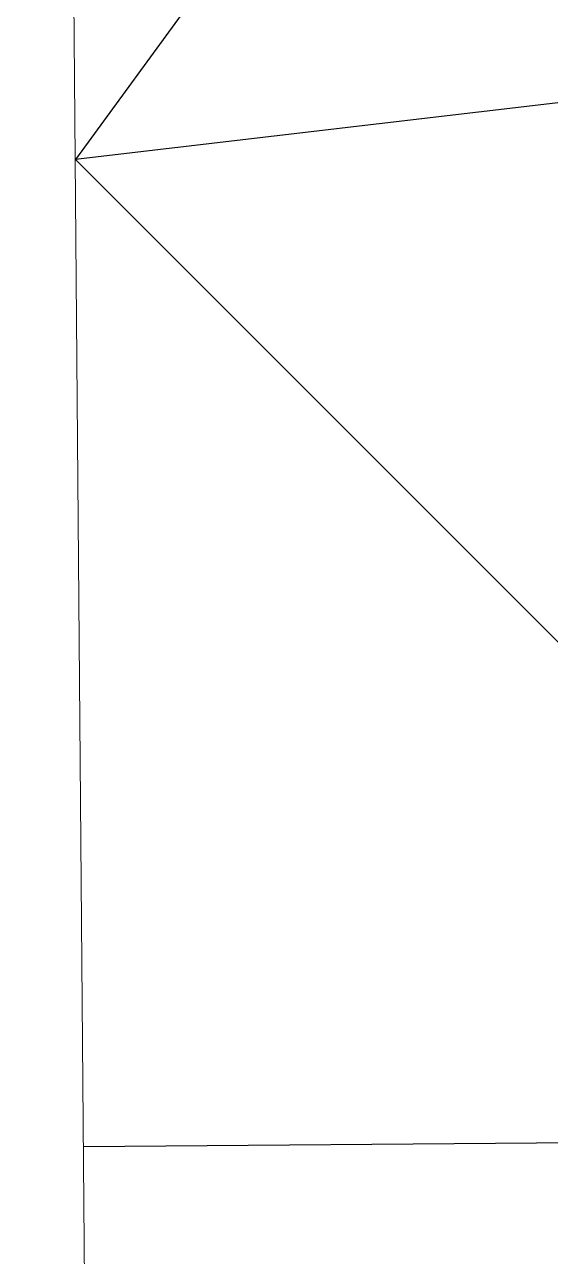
# Model space of a CAD drawing. Header units: millimetres. Extents: x 348 to 2201, y 118 to 1049.
# Drawn here: x 858.256 to 859.15, y 538.655 to 540.752 of the extents above; entities that cross this region are included whole.
import ezdxf

# ---------------------------------------------------------------- set-up
doc = ezdxf.new("R2010")
doc.units = ezdxf.units.MM
doc.layers.add('206_MURO_E_MURO_ARRIMO', color=7, linetype='Continuous', lineweight=18)

msp = doc.modelspace()

# ---------------------------------------------------------------- linework, layer by layer
for p, q in [((860.0303, 542.8338), (858.3422, 540.5221)), ((860.0186, 540.7195), (858.3422, 540.5221)), ((858.3422, 540.5221), (860.0083, 538.8545)), ((860.0083, 538.8545), (858.3561, 538.8409))]:
    msp.add_line(p, q)
at = {"layer": '206_MURO_E_MURO_ARRIMO'}
msp.add_lwpolyline([(858.4911, 522.5241), (858.2559, 550.9395), (858.8185, 553.0374), (859.2225, 553.7392), (862.0627, 557.1059), (862.6551, 558.0126), (863.0571, 559.449), (863.2189, 561.4633), (863.0025, 580.9153), (866.9461, 603.8758), (866.7486, 615.7542), (866.7295, 706.6887)], dxfattribs=at)

doc.saveas('drawing.dxf')
